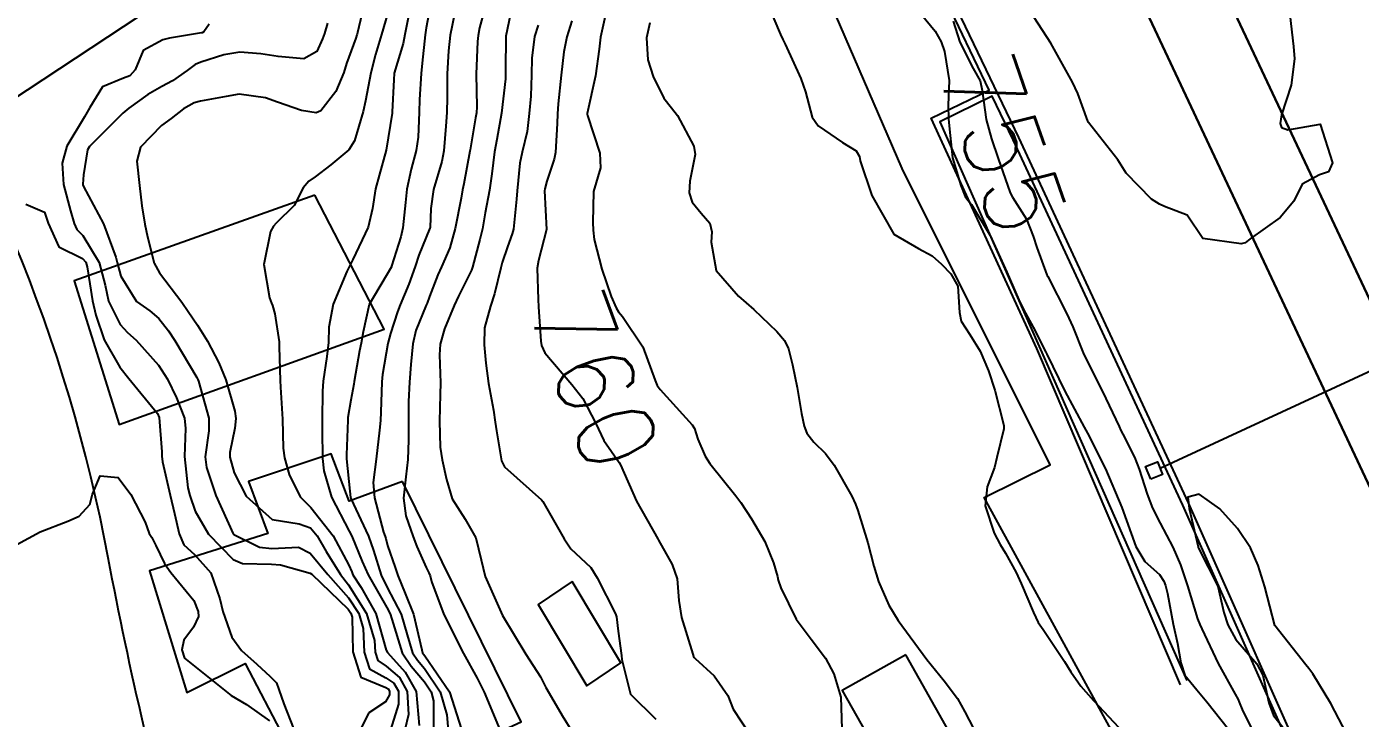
# Model space of a CAD drawing. Header units: metres. Extents: x 318500 to 325275, y 7408834 to 7428799.
# Drawn here: x 321975.3 to 322044.4, y 7422651.3 to 7422687.1 of the extents above; entities that cross this region are included whole.
import ezdxf
from ezdxf.enums import TextEntityAlignment as Align

# ---------------------------------------------------------------- set-up
doc = ezdxf.new("R2010")
doc.units = ezdxf.units.M
doc.header["$MEASUREMENT"] = 0
for name, color, linetype in [('Canaleta de Drenagem', 151, 'Continuous'), ('Cotas', 45, 'Continuous'), ('Curvas de Nivel 1m', 11, 'Continuous'), ('Curvas de Nivel 5m', 15, 'Continuous'), ('Divisas', 45, 'Continuous'), ('Edificações', 30, 'Continuous'), ('Linha Férrea', 20, 'Continuous'), ('Pórticos', 45, 'Continuous'), ('Vias Primárias', 230, 'Continuous')]:
    doc.layers.add(name, color=color, linetype=linetype)
doc.styles.add('Style-STANDARD', font='STANDARD.shx')

msp = doc.modelspace()

# ---------------------------------------------------------------- linework, layer by layer
at = {"layer": 'Canaleta de Drenagem'}
for points in [[(322035.11, 7422653.066), (322027.683, 7422670.478), (322022.194, 7422682.417), (322025.213, 7422683.864), (322022.839, 7422688.817), (322020.177, 7422694.569), (322016.394, 7422702.913), (322014.466, 7422706.985), (322009.487, 7422717.514), (322002.376, 7422732.068), (321994.972, 7422746.631), (321988.55, 7422760.354), (321984.279, 7422769.36), (321978.686, 7422780.964), (321975.619, 7422779.606), (321981.625, 7422766.044), (321984.326, 7422759.582), (321986.817, 7422750.366), (321988.93, 7422742.775), (321993.359, 7422730.014), (321996.841, 7422720.408), (321997.52, 7422719.052)], [(321988.821, 7422760.482), (321995.241, 7422746.763), (322002.645, 7422732.202), (322009.758, 7422717.644), (322014.737, 7422707.113), (322016.666, 7422703.039), (322020.449, 7422694.694), (322023.111, 7422688.944), (322026.721, 7422681.412), (322035.506, 7422662.484), (322042.549, 7422646.677), (322056.716, 7422614.41)], [(322056.442, 7422614.289), (322042.274, 7422646.556), (322035.233, 7422662.36), (322026.45, 7422681.284), (322025.368, 7422683.541), (322022.645, 7422682.226), (322035.438, 7422653.28)]]:
    msp.add_lwpolyline(points, dxfattribs=at)
at = {"layer": 'Curvas de Nivel 1m', "flags": 128}
for points, elevation in [([(321992.939, 7422688.762), (321992.485, 7422686.853), (321992.464, 7422686.769), (321992.448, 7422686.721), (321992.397, 7422686.553), (321991.918, 7422685.236), (321991.77, 7422684.779), (321991.356, 7422683.784), (321990.581, 7422682.796), (321990.339, 7422682.68), (321989.58, 7422682.808), (321988.346, 7422683.238), (321987.724, 7422683.455), (321986.352, 7422683.648), (321985.674, 7422683.536), (321984.346, 7422683.293), (321984.031, 7422683.197), (321983.48, 7422682.889), (321982.834, 7422682.396), (321982.331, 7422682.036), (321981.242, 7422680.916), (321981.052, 7422680.176), (321981.193, 7422678.916), (321981.318, 7422677.871), (321981.475, 7422676.912), (321981.603, 7422676.259), (321981.955, 7422674.904), (321982.232, 7422674.398), (321983.378, 7422672.882), (321983.721, 7422672.393), (321984.198, 7422671.685), (321984.708, 7422670.865), (321985.294, 7422669.738), (321985.657, 7422668.855), (321986.136, 7422667.242), (321986.189, 7422666.849), (321986.125, 7422666.356), (321985.877, 7422665.087), (321985.877, 7422664.852), (321986.098, 7422664.033), (321986.717, 7422662.84), (321988.062, 7422661.621), (321989.456, 7422661.402), (321990.056, 7422661.185), (321990.4, 7422660.787), (321990.857, 7422659.967), (321991.6, 7422658.774), (321992.022, 7422658.233), (321992.954, 7422656.756), (321993.37, 7422655.358), (321993.408, 7422654.748), (321993.546, 7422654.326), (321993.963, 7422654.02), (321994.662, 7422653.434), (321995.064, 7422652.723), (321995.129, 7422651.525), (321994.931, 7422650.725)], 768), ([(321994.258, 7422688.582), (321993.73, 7422686.75), (321993.424, 7422685.715), (321993.17, 7422684.758), (321992.895, 7422683.308), (321992.787, 7422682.763), (321992.325, 7422681.239), (321992.038, 7422680.774), (321991.11, 7422679.986), (321990.298, 7422679.363), (321989.959, 7422679.14), (321989.678, 7422678.806), (321989.203, 7422677.889), (321988.272, 7422676.976), (321988.127, 7422676.822), (321987.979, 7422676.537), (321987.637, 7422674.829), (321987.926, 7422673.113), (321988.037, 7422672.823), (321988.089, 7422672.702), (321988.205, 7422672.273), (321988.421, 7422670.818), (321988.434, 7422670.57), (321988.474, 7422668.817), (321988.493, 7422668.477), (321988.594, 7422666.813), (321988.626, 7422665.323), (321988.704, 7422664.811), (321988.948, 7422663.957), (321989.514, 7422662.798), (321990.072, 7422662.239), (321991.224, 7422660.778), (321992.035, 7422659.263), (321992.183, 7422658.919), (321992.251, 7422658.767), (321992.68, 7422658.1), (321993.429, 7422656.749), (321993.972, 7422654.853), (321994.034, 7422654.739), (321994.957, 7422653.722), (321995.525, 7422652.716), (321995.683, 7422650.954)], 767), ([(321999.23, 7422688.678), (321998.812, 7422687.09), (321998.731, 7422686.685), (321998.696, 7422686.385), (321998.64, 7422684.686), (321998.668, 7422683), (321998.65, 7422682.686), (321998.606, 7422682.427), (321998.321, 7422680.77), (321998.309, 7422680.701), (321997.988, 7422679.001), (321997.926, 7422678.695), (321997.85, 7422678.261), (321997.549, 7422676.701), (321997.264, 7422675.695), (321996.839, 7422674.711), (321996.65, 7422674.298), (321996.217, 7422673.179), (321996.095, 7422672.837), (321996.05, 7422672.722), (321995.512, 7422671.412), (321995.344, 7422670.728), (321995.256, 7422669.647), (321995.185, 7422668.73), (321995.135, 7422667.741), (321995.13, 7422666.73), (321995.123, 7422665.727), (321995.085, 7422664.73), (321994.989, 7422663.838), (321994.86, 7422662.732), (321994.989, 7422661.808), (321995.361, 7422660.727), (321995.552, 7422660.232), (321996.034, 7422659.14), (321996.188, 7422658.865), (321996.244, 7422658.708), (321996.315, 7422658.418), (321996.958, 7422656.7), (321997.97, 7422654.69), (321998.687, 7422653.409), (321999.048, 7422652.674), (321999.882, 7422650.7)], 763), ([(322013.648, 7422688.488), (322014.404, 7422686.743), (322014.52, 7422686.478), (322014.63, 7422686.243), (322015.456, 7422684.464), (322015.685, 7422683.782), (322016.03, 7422682.455), (322016.344, 7422682.02), (322017.612, 7422681.149), (322018.324, 7422680.713), (322018.481, 7422680.418), (322018.529, 7422680.206), (322019.127, 7422678.412), (322020.27, 7422676.4), (322021.54, 7422675.662), (322022.254, 7422675.283), (322022.732, 7422674.848), (322023.217, 7422674.355), (322023.585, 7422673.704), (322023.676, 7422672.348), (322023.76, 7422671.901), (322024.199, 7422671.214), (322024.741, 7422670.334), (322025.174, 7422669.331), (322025.504, 7422668.327), (322025.958, 7422666.496), (322025.969, 7422666.322), (322025.601, 7422664.84), (322025.474, 7422664.326), (322025.1, 7422663.324), (322025.002, 7422662.331), (322025.464, 7422660.921), (322025.769, 7422660.323), (322026.046, 7422659.877), (322026.604, 7422658.88), (322026.861, 7422658.308), (322027.497, 7422656.809), (322027.747, 7422656.294), (322027.995, 7422655.932), (322029.113, 7422654.273), (322029.437, 7422653.74), (322029.957, 7422652.994), (322030.618, 7422652.253), (322031.929, 7422650.86)], 757), ([(321995.185, 7422687.96), (321994.945, 7422686.735), (321994.845, 7422686.284), (321994.383, 7422684.74), (321994.367, 7422684.392), (321994.283, 7422682.741), (321994.274, 7422682.667), (321993.965, 7422680.745), (321993.614, 7422679.437), (321993.41, 7422678.753), (321993.256, 7422677.731), (321993.037, 7422676.758), (321992.245, 7422675.087), (321992.08, 7422674.772), (321991.927, 7422674.467), (321991.219, 7422672.785), (321991.003, 7422671.593), (321990.977, 7422670.788), (321990.895, 7422670.073), (321990.709, 7422668.792), (321990.668, 7422668.277), (321990.649, 7422666.785), (321990.649, 7422666.261), (321990.678, 7422664.784), (321990.745, 7422664.138), (321991.144, 7422662.779), (321992.054, 7422661.025), (321992.186, 7422660.768), (321992.732, 7422659.454), (321993.036, 7422658.755), (321994.005, 7422657.074), (321994.185, 7422656.737), (321994.265, 7422656.467), (321994.805, 7422654.727), (321995.27, 7422654.027), (321995.955, 7422653.22), (321996.295, 7422652.707), (321996.422, 7422652.226), (321996.418, 7422650.705)], 766), ([(321997.505, 7422687.797), (321997.285, 7422686.707), (321997.191, 7422685.905), (321997.13, 7422684.709), (321997.123, 7422683.474), (321997.109, 7422682.709), (321997.058, 7422681.991), (321996.96, 7422680.71), (321996.855, 7422680.168), (321996.427, 7422678.718), (321996.28, 7422677.73), (321996.243, 7422676.748), (321996.235, 7422676.72), (321995.667, 7422675.307), (321995.468, 7422674.728), (321995.147, 7422673.81), (321994.69, 7422672.735), (321994.555, 7422672.388), (321994.195, 7422671.264), (321994.064, 7422670.742), (321993.785, 7422669.127), (321993.749, 7422668.746), (321993.698, 7422667.185), (321993.668, 7422666.747), (321993.621, 7422666.244), (321993.459, 7422664.75), (321993.302, 7422663.541), (321993.36, 7422662.751), (321993.83, 7422660.966), (321993.919, 7422660.742), (321993.952, 7422660.644), (321994.045, 7422660.271), (321994.44, 7422659.142), (321994.579, 7422658.732), (321994.957, 7422657.785), (321995.38, 7422656.719), (321995.81, 7422654.875), (321995.853, 7422654.712), (321995.901, 7422654.643), (321995.969, 7422654.561), (321997.257, 7422652.697), (321997.867, 7422650.745)], 764), ([(322000.417, 7422687.812), (322000.163, 7422686.664), (322000.15, 7422684.887), (322000.157, 7422684.663), (322000.149, 7422684.444), (321999.949, 7422682.666), (321999.694, 7422681.305), (321999.589, 7422680.671), (321999.452, 7422679.524), (321999.316, 7422678.675), (321999.101, 7422677.5), (321998.952, 7422676.68), (321998.818, 7422676.125), (321998.437, 7422674.687), (321998.386, 7422674.54), (321998.233, 7422674.23), (321997.72, 7422673.195), (321997.498, 7422672.701), (321996.985, 7422671.496), (321996.762, 7422670.711), (321996.737, 7422670.156), (321996.776, 7422668.711), (321996.771, 7422668.09), (321996.737, 7422666.711), (321996.769, 7422665.363), (321996.876, 7422664.709), (321997.101, 7422663.699), (321997.387, 7422662.7), (321998.064, 7422661.635), (321998.617, 7422660.681), (321998.896, 7422659.535), (321999.105, 7422658.674), (322000, 7422656.66), (322001.21, 7422654.648), (322001.958, 7422653.469), (322002.247, 7422652.93), (322002.406, 7422652.633), (322003.079, 7422651.476), (322003.621, 7422650.613)], 762), ([(322021.203, 7422688.388), (322022.408, 7422686.911), (322022.711, 7422686.365), (322022.897, 7422685.858), (322023.126, 7422684.359), (322023.078, 7422683.08), (322023.097, 7422682.359), (322023.187, 7422681.508), (322023.303, 7422680.355), (322023.73, 7422678.917), (322023.967, 7422678.345), (322024.103, 7422678.157), (322024.286, 7422677.932), (322025.262, 7422676.33), (322026.124, 7422674.439), (322026.177, 7422674.321), (322026.238, 7422674.159), (322026.795, 7422672.888), (322027.093, 7422672.307), (322027.481, 7422671.579), (322028.137, 7422670.291), (322028.188, 7422670.187), (322029.132, 7422668.275), (322030.132, 7422666.407), (322030.209, 7422666.259), (322030.292, 7422666.095), (322031.227, 7422664.249), (322032.08, 7422662.24), (322032.81, 7422660.229), (322033.277, 7422659.456), (322034.036, 7422658.772), (322034.259, 7422658.434), (322034.339, 7422658.205), (322034.437, 7422657.791), (322034.739, 7422656.199), (322034.97, 7422655.21), (322035.134, 7422654.193), (322035.336, 7422653.562), (322035.956, 7422652.809), (322036.473, 7422652.175), (322037.923, 7422650.358)], 756), ([(321990.936, 7422687.323), (321990.771, 7422686.794), (321990.677, 7422686.514), (321990.386, 7422685.866), (321989.704, 7422685.483), (321988.382, 7422685.611), (321987.474, 7422685.743), (321986.385, 7422685.83), (321985.558, 7422685.687), (321984.376, 7422685.312), (321984.07, 7422685.188), (321983.664, 7422684.887), (321982.91, 7422684.346), (321982.357, 7422684.055), (321981.623, 7422683.639), (321980.64, 7422682.925), (321980.337, 7422682.672), (321978.605, 7422680.947), (321978.497, 7422680.769), (321978.298, 7422679.474), (321978.25, 7422678.991), (321978.253, 7422678.951), (321978.289, 7422678.863), (321979.334, 7422676.939), (321979.973, 7422675.203), (321980.042, 7422674.932), (321980.23, 7422674.235), (321981.044, 7422672.917), (321981.73, 7422672.432), (321982.201, 7422672.033), (321982.692, 7422671.39), (321983.017, 7422670.888), (321984.162, 7422668.973), (321984.214, 7422668.869), (321984.246, 7422668.782), (321984.777, 7422666.864), (321984.778, 7422666.208), (321984.597, 7422664.865), (321984.656, 7422664.31), (321985.15, 7422662.859), (321986.05, 7422660.882), (321986.086, 7422660.849), (321987.41, 7422660.196), (321988.043, 7422660.13), (321989.437, 7422660.192), (321990.041, 7422659.887), (321990.954, 7422658.781), (321992.012, 7422657.563), (321992.55, 7422656.762), (321992.77, 7422655.976), (321992.828, 7422654.757), (321993.104, 7422653.896), (321993.957, 7422653.43), (321994.367, 7422653.146), (321994.602, 7422652.73), (321994.615, 7422652.055), (321994.199, 7422650.736)], 769), ([(322001.836, 7422687.218), (322001.647, 7422686.648), (322001.514, 7422685.518), (322001.502, 7422684.649), (322001.456, 7422683.552), (322001.383, 7422682.65), (322001.267, 7422681.72), (322001.016, 7422680.653), (322000.892, 7422680.074), (322000.751, 7422678.655), (322000.719, 7422678.222), (322000.559, 7422676.657), (322000.505, 7422676.419), (322000.256, 7422675.75), (321999.977, 7422674.931), (321999.911, 7422674.665), (321999.585, 7422673.304), (321999.372, 7422672.673), (321999.068, 7422671.546), (321999.05, 7422670.677), (321999.136, 7422669.715), (321999.268, 7422668.673), (321999.523, 7422667.286), (321999.621, 7422666.668), (321999.682, 7422666.223), (321999.951, 7422664.662), (322000.105, 7422664.358), (322002.012, 7422662.641), (322002.079, 7422662.556), (322003.191, 7422660.623), (322003.528, 7422660.101), (322004.04, 7422659.637), (322004.566, 7422659.132), (322004.904, 7422658.597), (322005.846, 7422656.738), (322005.904, 7422656.581), (322005.989, 7422655.838), (322006.152, 7422654.578), (322006.172, 7422654.374), (322006.623, 7422652.573), (322007.931, 7422651.291)], 761), ([(322005.313, 7422687.7), (322005.077, 7422686.6), (322005.007, 7422685.984), (322004.82, 7422684.603), (322004.385, 7422682.644), (322004.387, 7422682.609), (322004.403, 7422682.556), (322005.039, 7422680.599), (322005.074, 7422679.833), (322004.711, 7422678.604), (322004.672, 7422677.002), (322004.687, 7422676.604), (322004.738, 7422676.127), (322005.138, 7422674.597), (322005.629, 7422673.178), (322005.879, 7422672.585), (322006.006, 7422672.381), (322006.206, 7422672.131), (322007.257, 7422670.569), (322007.908, 7422668.818), (322008.016, 7422668.561), (322008.157, 7422668.353), (322009.825, 7422666.535), (322009.94, 7422666.345), (322010.123, 7422665.787), (322010.494, 7422664.905), (322010.744, 7422664.52), (322012.085, 7422662.858), (322012.348, 7422662.497), (322012.903, 7422661.656), (322013.581, 7422660.485), (322014.039, 7422659.381), (322014.233, 7422658.678), (322014.284, 7422658.476), (322014.419, 7422658.079), (322015.209, 7422656.462), (322015.985, 7422655.432), (322016.735, 7422654.439), (322017.158, 7422653.628), (322017.517, 7422652.426), (322017.566, 7422650.785)], 759), ([(322007.635, 7422687.344), (322007.464, 7422686.569), (322007.518, 7422685.433), (322007.802, 7422684.566), (322008.359, 7422683.439), (322008.743, 7422682.943), (322009.069, 7422682.549), (322009.908, 7422680.954), (322009.973, 7422680.535), (322009.695, 7422679.143), (322009.66, 7422678.539), (322009.816, 7422678.068), (322010.28, 7422677.482), (322010.729, 7422676.978), (322010.841, 7422676.521), (322010.802, 7422675.982), (322011.063, 7422674.518), (322012.22, 7422673.186), (322013.012, 7422672.492), (322014.199, 7422671.353), (322014.609, 7422670.888), (322014.807, 7422670.471), (322015.017, 7422669.628), (322015.258, 7422668.464), (322015.48, 7422667.12), (322015.622, 7422666.458), (322015.763, 7422666.093), (322016.122, 7422665.627), (322016.721, 7422665.046), (322017.175, 7422664.434), (322018.086, 7422662.828), (322018.29, 7422662.418), (322018.4, 7422662.092), (322018.928, 7422660.411), (322019.236, 7422659.211), (322019.473, 7422658.406), (322020.012, 7422657.193), (322020.496, 7422656.393), (322021.97, 7422654.37), (322022.871, 7422653.268), (322023.557, 7422652.346), (322023.94, 7422651.668), (322024.632, 7422650.333)], 758), ([(321975.31, 7422677.959), (321976.268, 7422677.542), (321976.465, 7422676.977), (321977.017, 7422675.738), (321978.242, 7422675.138), (321978.416, 7422674.948), (321978.481, 7422674.703), (321978.756, 7422672.945), (321978.934, 7422672.212), (321979.357, 7422670.938), (321980.169, 7422669.518), (321980.641, 7422668.923), (321982.133, 7422667.114), (321982.213, 7422666.899), (321982.348, 7422665.132), (321982.354, 7422664.896), (321982.387, 7422664.614), (321982.779, 7422662.89), (321983.011, 7422661.941), (321983.244, 7422660.882), (321983.486, 7422660.32), (321984.039, 7422659.81), (321984.889, 7422658.861), (321985.352, 7422657.514), (321985.508, 7422656.855), (321985.98, 7422655.536), (321986.473, 7422654.842), (321987.27, 7422654.138), (321987.957, 7422653.493), (321988.297, 7422653.158), (321988.413, 7422652.813), (321988.669, 7422652.079), (321989.171, 7422650.801)], 771), ([(321974.039, 7422659.898), (321976.05, 7422660.98), (321977.474, 7422661.543), (321978.063, 7422661.795), (321978.615, 7422662.401), (321978.756, 7422662.943), (321979.147, 7422663.887), (321980.093, 7422663.801), (321980.752, 7422662.92), (321981.48, 7422661.488), (321981.701, 7422660.905), (321981.838, 7422660.693), (321982.044, 7422660.283), (321982.485, 7422659.344), (321982.812, 7422658.888), (321984.008, 7422657.436), (321984.231, 7422656.868), (321984.257, 7422656.606), (321983.988, 7422656.042), (321983.488, 7422655.367), (321983.383, 7422654.879), (321983.532, 7422654.443), (321983.962, 7422654.1), (321985.502, 7422652.854), (321985.945, 7422652.512), (321986.731, 7422652.045), (321987.926, 7422651.199)], 772), ([(322043.921, 7422650.144), (322042.9, 7422652.09), (322041.965, 7422653.623), (322041.763, 7422653.899), (322041.612, 7422654.105), (322040, 7422656.13), (322039.486, 7422658.138), (322039.137, 7422659.24), (322038.742, 7422660.15), (322038.065, 7422661.164), (322037.149, 7422662.169), (322036.091, 7422662.93), (322035.489, 7422662.789), (322035.564, 7422662.188), (322036.03, 7422660.201), (322036.036, 7422660.18), (322036.05, 7422660.148), (322037.051, 7422658.17), (322037.361, 7422656.815), (322037.566, 7422656.164), (322037.989, 7422655.418), (322039.066, 7422654.144), (322039.385, 7422653.56), (322039.695, 7422652.134), (322039.94, 7422651.469), (322041.029, 7422650.113)], 754)]:
    msp.add_lwpolyline(points, dxfattribs=dict(at, elevation=elevation))
at = {"layer": 'Curvas de Nivel 5m', "flags": 128}
for points, elevation in [([(321996.348, 7422688.721), (321996.038, 7422687.089), (321995.985, 7422686.724), (321995.836, 7422685.267), (321995.776, 7422684.726), (321995.703, 7422683.38), (321995.687, 7422682.727), (321995.635, 7422681.422), (321995.523, 7422680.728), (321995.26, 7422679.776), (321995.042, 7422678.732), (321994.978, 7422678.038), (321994.84, 7422676.734), (321994.728, 7422676.271), (321994.253, 7422674.74), (321994.24, 7422674.713), (321993.086, 7422672.757), (321992.783, 7422671.348), (321992.68, 7422670.763), (321992.592, 7422670.356), (321992.314, 7422668.768), (321992.292, 7422668.634), (321992.146, 7422667.808), (321991.992, 7422666.913), (321991.979, 7422666.772), (321991.912, 7422664.972), (321991.919, 7422664.772), (321992.085, 7422663.095), (321992.12, 7422662.769), (321992.143, 7422662.705), (321993.054, 7422660.755), (321993.318, 7422660.026), (321993.703, 7422658.745), (321994.02, 7422658.097), (321994.745, 7422656.729), (321995.051, 7422655.657), (321995.332, 7422654.72), (321995.585, 7422654.334), (321995.962, 7422653.903), (321996.774, 7422652.702), (321997.119, 7422651.512), (321997.178, 7422650.697)], 765), ([(322040.788, 7422687.761), (322040.978, 7422686.121), (322041.031, 7422685.479), (322040.857, 7422684.123), (322040.355, 7422682.582), (322040.279, 7422682.131), (322040.347, 7422681.934), (322040.672, 7422681.798), (322042.35, 7422682.1), (322042.985, 7422680.093), (322042.781, 7422679.627), (322042.311, 7422679.47), (322041.422, 7422678.994), (322040.995, 7422678.119), (322040.281, 7422677.27), (322038.731, 7422676.153), (322038.472, 7422675.952), (322038.266, 7422675.909), (322036.27, 7422676.18), (322035.471, 7422677.381), (322034.286, 7422677.831), (322034.032, 7422677.958), (322033.613, 7422678.22), (322032.31, 7422679.559), (322031.868, 7422680.245), (322030.349, 7422682.192), (322030.314, 7422682.261), (322029.792, 7422683.696), (322029.523, 7422684.273), (322028.4, 7422686.29), (322027.08, 7422688.31)], 755), ([(321984.808, 7422687.278), (321984.521, 7422686.878), (321984.444, 7422686.835), (321984.399, 7422686.822), (321982.741, 7422686.551), (321982.394, 7422686.469), (321981.38, 7422685.921), (321980.97, 7422684.921), (321980.686, 7422684.605), (321980.363, 7422684.476), (321979.268, 7422684.035), (321978.613, 7422682.956), (321978.335, 7422682.481), (321977.42, 7422680.963), (321977.187, 7422680.086), (321977.256, 7422678.966), (321977.621, 7422677.609), (321977.805, 7422676.957), (321977.952, 7422676.649), (321978.254, 7422676.326), (321979.101, 7422674.941), (321979.407, 7422673.754), (321979.59, 7422672.936), (321980.198, 7422671.72), (321980.577, 7422671.308), (321981.022, 7422670.918), (321982.171, 7422669.625), (321982.645, 7422668.893), (321983.112, 7422667.919), (321983.526, 7422666.879), (321983.58, 7422666.334), (321983.517, 7422664.879), (321983.7, 7422663.262), (321983.795, 7422662.874), (321984.068, 7422662.049), (321984.759, 7422660.863), (321986.037, 7422659.545), (321986.531, 7422659.338), (321988.035, 7422659.309), (321988.504, 7422659.282), (321990.031, 7422658.85), (321990.111, 7422658.789), (321992.003, 7422656.973), (321992.143, 7422656.768), (321992.201, 7422656.563), (321992.242, 7422654.766), (321992.661, 7422653.463), (321993.952, 7422652.927), (321994.071, 7422652.858), (321994.137, 7422652.737), (321994.141, 7422652.544), (321993.942, 7422652.187), (321993.075, 7422651.611), (321992.648, 7422650.759)], 770), ([(322003.588, 7422687.446), (322003.334, 7422686.626), (322003.177, 7422685.839), (322003.043, 7422684.63), (322002.874, 7422683.151), (322002.844, 7422682.633), (322002.835, 7422682.14), (322002.738, 7422680.634), (322002.666, 7422680.283), (322002.297, 7422679.139), (322002.189, 7422678.743), (322002.179, 7422678.641), (322002.27, 7422676.64), (322001.853, 7422675.037), (322001.799, 7422674.644), (322001.849, 7422673.01), (322001.864, 7422672.643), (322001.975, 7422670.86), (322002.014, 7422670.642), (322002.184, 7422670.262), (322003.589, 7422668.619), (322004.149, 7422667.892), (322004.825, 7422666.6), (322005.251, 7422665.723), (322006.037, 7422664.581), (322006.108, 7422664.454), (322006.931, 7422662.571), (322008.051, 7422660.617), (322008.085, 7422660.559), (322008.777, 7422659.288), (322009.039, 7422658.545), (322009.129, 7422657.427), (322009.26, 7422656.541), (322009.847, 7422654.657), (322009.891, 7422654.531), (322009.918, 7422654.479), (322009.969, 7422654.427), (322010.966, 7422653.521), (322011.663, 7422652.504), (322011.939, 7422651.793), (322012.805, 7422650.491)], 760), ([(322023.335, 7422687.438), (322023.695, 7422686.351), (322024.38, 7422684.981), (322024.746, 7422684.336), (322024.85, 7422683.851), (322025.044, 7422682.333), (322025.333, 7422681.332), (322025.68, 7422680.326), (322026.293, 7422678.542), (322026.411, 7422678.318), (322027.144, 7422677.173), (322027.492, 7422676.302), (322027.679, 7422675.717), (322028.199, 7422674.291), (322028.213, 7422674.263), (322028.239, 7422674.214), (322029.235, 7422672.275), (322029.533, 7422671.6), (322030.076, 7422670.262), (322030.187, 7422670.027), (322031.072, 7422668.251), (322031.932, 7422666.443), (322032.028, 7422666.241), (322032.128, 7422666.051), (322032.74, 7422664.855), (322032.968, 7422664.227), (322033.383, 7422662.928), (322033.669, 7422662.216), (322034.068, 7422661.433), (322034.716, 7422660.2), (322035.118, 7422659.271), (322035.482, 7422658.188), (322036.005, 7422656.485), (322036.119, 7422656.179), (322036.219, 7422655.956), (322037.069, 7422654.169), (322037.954, 7422652.573), (322038.103, 7422652.309), (322038.16, 7422652.157), (322038.314, 7422651.784), (322039.121, 7422650.142)], 755)]:
    msp.add_lwpolyline(points, dxfattribs=dict(at, elevation=elevation))
at = {"layer": 'Divisas'}
msp.add_lwpolyline([(322060.387, 7422590.012), (322043.843, 7422624.672), (322036.791, 7422641.096), (322024.949, 7422662.758), (322028.362, 7422664.464), (322020.694, 7422679.796), (322011.567, 7422700.912), (321989.184, 7422692.651), (321978.94, 7422706.912), (321979.549, 7422707.436), (321971.685, 7422720.322), (321969.515, 7422718.776), (321964.489, 7422727.878), (321963.67, 7422727.473), (321961.48, 7422731.9), (321960.63, 7422731.527), (321958.335, 7422736.744), (321982.888, 7422745.937), (321975.44, 7422771.955)], dxfattribs=at)
at = {"layer": 'Edificações'}
msp.add_lwpolyline([(321973.697, 7422682.765), (321988.68, 7422692.669), (321978.613, 7422707.013), (321979.257, 7422707.415), (321971.766, 7422719.821)], dxfattribs=at)
for points in [[(321990.268, 7422678.417), (321977.8, 7422673.984), (321980.143, 7422666.541), (321993.866, 7422671.475)], [(321994.824, 7422663.59), (321992.05, 7422662.582), (321991.125, 7422665.018), (321986.838, 7422663.59), (321987.847, 7422660.901), (321981.711, 7422658.969), (321983.646, 7422652.657), (321986.672, 7422654.169), (321990.707, 7422646.44), (322000.963, 7422651.145)], [(322003.606, 7422658.405), (322001.837, 7422657.226), (322004.364, 7422653.016), (322006.133, 7422654.195)], [(322020.881, 7422654.619), (322017.595, 7422652.766), (322022.112, 7422644.767), (322025.347, 7422646.703)]]:
    msp.add_lwpolyline(points, close=True, dxfattribs=at)
at = {"layer": 'Linha Férrea'}
for points in [[(321625.181, 7423540.483), (321646.79, 7423496.959), (321893.02, 7422980.599), (321927.568, 7422912.57), (321960.071, 7422844.091), (321960.071, 7422844.091), (322054.8, 7422642.247, -0.028698), (322111.168, 7422494.248), (322140.246, 7422392.292, 0.177815), (322346.493, 7422099.021)], [(322346.493, 7422099.021, -0.177815), (322140.246, 7422392.292), (322111.168, 7422494.248, 0.028698), (322054.8, 7422642.247), (321960.071, 7422844.091), (321960.071, 7422844.091), (321927.568, 7422912.57), (321893.02, 7422980.599), (321646.79, 7423496.959), (321625.181, 7423540.483, -0.08675)], [(321634.288, 7423531.029), (321649.189, 7423501.212), (321891.508, 7422993.323), (321931.636, 7422913.121), (321963.221, 7422846.706), (322059.233, 7422642.556), (322059.233, 7422642.556, -0.026965), (322115.311, 7422495.115), (322143.825, 7422393.254, 0.177055), (322348.62, 7422102.056)], [(322348.62, 7422102.056, -0.177055), (322143.825, 7422393.254), (322115.311, 7422495.115, 0.026965), (322059.233, 7422642.556), (322059.233, 7422642.556), (321963.221, 7422846.706), (321931.636, 7422913.121), (321891.508, 7422993.323), (321649.189, 7423501.212), (321634.288, 7423531.029, -0.065289)]]:
    msp.add_lwpolyline(points, format="xyb", dxfattribs=at)
at = {"layer": 'Pórticos'}
msp.add_lwpolyline([(322034.057, 7422664.286), (322047.601, 7422670.544)], dxfattribs=at)
msp.add_lwpolyline([(322033.575, 7422663.709), (322033.311, 7422664.376), (322033.925, 7422664.619), (322034.189, 7422663.952)], close=True, dxfattribs=at)
at = {"layer": 'Vias Primárias'}
for points in [[(323715.644, 7420145.548, 0), (323709.04, 7420132.939)], [(323831.088, 7420001.787, 0), (323833.844, 7420008.443, 0.220888)], [(322005.911, 7422611.253), (322002.013, 7422617.098), (321994.996, 7422626.644), (321987.381, 7422635.642, -0.115951), (321983.678, 7422642.266, -0.023486), (321979.575, 7422659.633, 0.105025), (321966.508, 7422691.039), (321948.755, 7422716.792), (321932.76, 7422741.187), (321917.501, 7422763.448)]]:
    msp.add_lwpolyline(points, format="xyb", dxfattribs=at)

# ---------------------------------------------------------------- texts
at = {"layer": 'Cotas', "style": 'Style-STANDARD'}
for s, rotation, p in [('755', 289.29694, (322025.93, 7422681.087, 755)), ('760', 290.34107, (322004.78, 7422668.862, 760))]:
    msp.add_text(s, height=4, rotation=rotation, dxfattribs=at).set_placement(p, align=Align.MIDDLE_CENTER)

doc.saveas('drawing.dxf')
